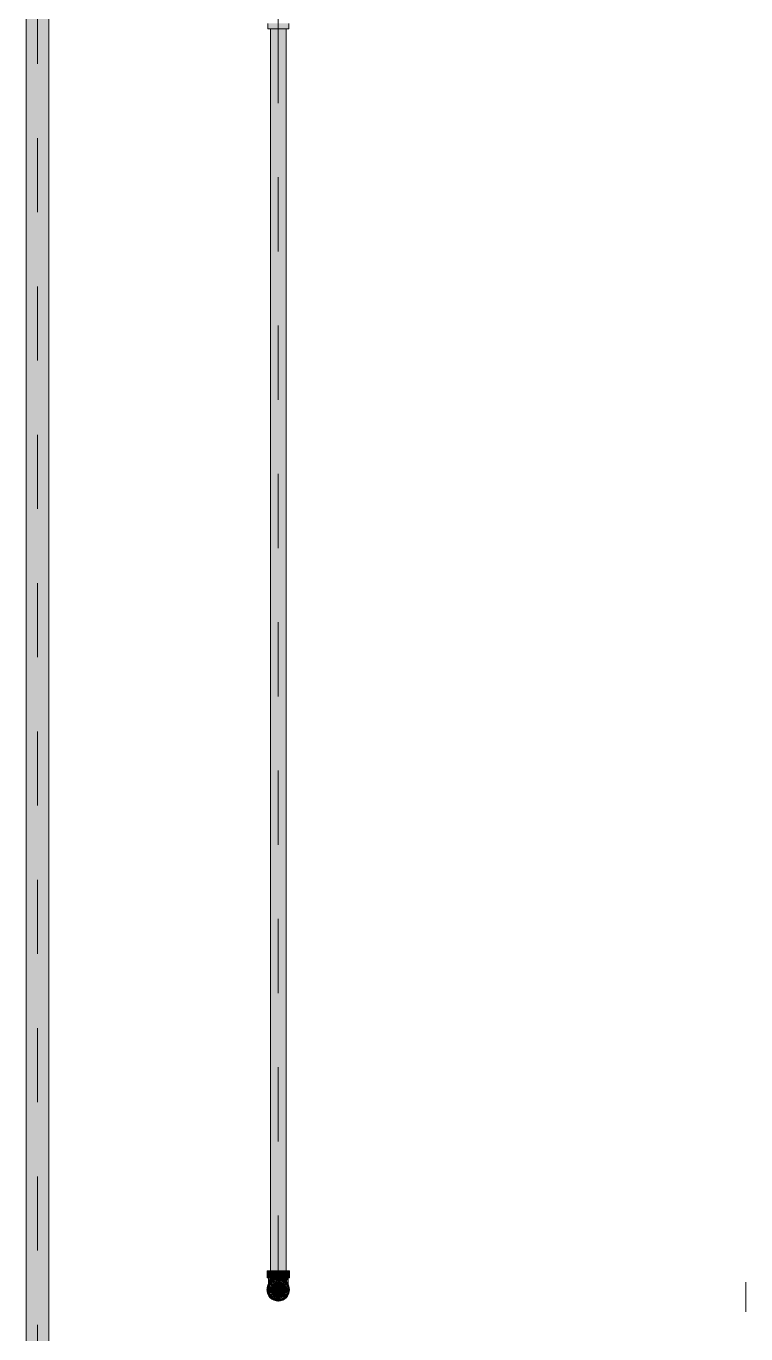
# Model space of a CAD drawing. Header units: millimetres. Extents: x -4000 to 187956, y -58990 to 162485.
# Drawn here: x 31226 to 32766, y 128356 to 131155 of the extents above; entities that cross this region are included whole.
import ezdxf

# ---------------------------------------------------------------- set-up
doc = ezdxf.new("R2010")
doc.units = ezdxf.units.MM
doc.linetypes.add('Dash 1_16_', pattern=[317.5, 158.75, -158.75])
for name, color, linetype, lineweight in [('A-DOOR', 31, 'Continuous', 13), ('F-SPRN', 3, 'Continuous', 9), ('P-PIPE', 3, 'Continuous', 9), ('P-PIPE-CNTR', 3, 'Continuous', 9)]:
    doc.layers.add(name, color=color, linetype=linetype, lineweight=lineweight)

# ---------------------------------------------------------------- blocks, each defined once
blk = doc.blocks.new('VSC-THANG MÁY 2 - 2700-V776-FFS - TANG 1')
at = {"layer": 'A-DOOR', "color": 5, "lineweight": 15}
for p, q in [((1593.4, -118.5), (1594.5, -118.5)), ((1593.4, -118.5), (1656.9, -118.5)), ((1655.9, -118.5), (1656.9, -118.5))]:
    blk.add_line(p, q, dxfattribs=at)
at = {"layer": 'A-DOOR', "color": 171, "lineweight": 15}
for p, q in [((1594.5, -118.5), (1608.6, -118.5)), ((1608.7, -118.5), (1606.1, -118.5)), ((1608.7, -118.5), (1606.1, -118.5)), ((1641.1, -118.5), (1609.2, -118.5)), ((1641.1, -118.5), (1609.2, -118.5)), ((1644.2, -118.5), (1641.7, -118.5)), ((1644.2, -118.5), (1641.7, -118.5)), ((1641.7, -118.5), (1655.9, -118.5))]:
    blk.add_line(p, q, dxfattribs=at)
at = {"layer": 'A-DOOR', "color": 161, "lineweight": 15}
blk.add_line((1609.3, -118.5), (1641.1, -118.5), dxfattribs=at)
blk = doc.blocks.new('CMF2_NHAXUONG_A_rvt-1-FFS - TANG 1')
at = {"layer": 'A-DOOR', "color": 250, "lineweight": 9, "rotation": 270}
blk.add_blockref('VSC-THANG MÁY 2 - 2700-V776-FFS - TANG 1', (32885, 130059.9), dxfattribs=at)
blk = doc.blocks.new('Sprinkler_Up - DN20-V202-FFS - TANG 1')
at = {"layer": 'F-SPRN', "transparency": 33554534}
for points in [[(-13.5, 0), (-3.9, 0.7), (-1.7, 2.9), (-1.2, 3.5), (-0.6, 4), (0.6, 4), (1.2, 3.5), (1.7, 2.9), (4.6, 0), (22.2, 0), (18, 13.1), (6.9, 21.2), (-6.9, 21.2), (-18, 13.1), (-22.2, 0)], [(0, -21.2), (6.9, -21.2), (18, -13.1), (22.2, 0), (3.9, -0.7), (1.7, -2.9), (1.2, -3.5), (0.6, -4), (-0.6, -4), (-1.2, -3.5), (-1.7, -2.9), (-4.6, 0), (-22.2, 0), (-18, -13.1), (-6.9, -21.2)], [(0, -16.7), (4.3, -16.1), (11.8, -11.8), (16.1, -4.3), (16.1, 4.3), (11.8, 11.8), (8.3, 14.4), (0, 16.7), (-4.3, 16.1), (-11.8, 11.8), (-16.1, 4.3), (-16.1, -4.3), (-11.8, -11.8), (-8.3, -14.4)], [(0, -15.6), (7.8, -13.5), (13.5, -7.8), (15.1, -4), (15.1, 4), (13.5, 7.8), (7.8, 13.5), (0, 15.6), (-7.8, 13.5), (-11, 11), (-15.1, 4), (-15.1, -4), (-11, -11), (-7.8, -13.5)], [(-10.9, -5.5), (-10.9, 5.4), (-14.5, 5.4), (-14.5, -5.5)], [(-7.7, -5.5), (-7.7, 5.4), (-10.9, 5.4), (-10.9, -5.5)], [(0, -5.5), (0, 5.4), (-7.7, 5.4), (-7.7, -5.5)], [(0, 0), (5.7, 0), (2.9, 4.9), (-2.9, 4.9), (-5.7, 0)], [(2.9, -4.9), (5.7, 0), (-5.7, 0), (-2.9, -4.9)], [(-4.6, 0), (4.6, 0), (0, 4.6)], [(0, -4.6), (4.6, 0), (-4.6, 0)], [(0, -2.6), (1.3, 0), (-1.8, 0)], [(-1.3, 0), (1.8, 0), (0, 2.6)], [(7.7, -5.5), (7.7, 5.4), (0, 5.4), (0, -5.5)], [(10.9, -5.5), (10.9, 5.4), (7.7, 5.4), (7.7, -5.5)], [(14.5, -5.5), (14.5, 5.4), (10.9, 5.4), (10.9, -5.5)]]:
    blk.add_hatch(color=1, dxfattribs=at).paths.add_polyline_path(points)
at = {"layer": 'F-SPRN', "color": 1}
for p, q in [((-11.5, 5.4), (-14.5, 5.4)), ((-14.5, 5.4), (-11.3, 5.4)), ((-14.5, 5.4), (-14.5, 3.7)), ((-14.5, 3.3), (-14.5, 0)), ((-11.5, 5.4), (-11.5, 4)), ((-10.9, 1.9), (-10.9, 3.6)), ((-10.8, 5.4), (-8, 5.4)), ((-8.1, 5.4), (-10.8, 5.4)), ((-8.1, 5.4), (-8.1, 2.8)), ((-8.1, 2.5), (-8.1, 0.7)), ((-7.7, 4.8), (-7.7, 2.7)), ((-7.7, 4.8), (-7.7, 2.7)), ((-7.7, 2.1), (-7.7, 0.5)), ((-7.7, 2.1), (-7.7, 0.5)), ((-6.7, 5.4), (-4.7, 5.4)), ((-5.8, 3.8), (-5.8, 2.2)), ((-2.1, 0), (-2.1, 0)), ((-2.1, 0), (-2.1, -0.1)), ((0, 2.1), (-0.1, 2.1)), ((2.1, 0), (2.1, 0.1)), ((2.1, 0), (2.1, 0)), ((4.7, 5.4), (6.5, 5.4)), ((7.7, 5.4), (10.8, 5.4)), ((7.7, 5.2), (7.7, 2.7)), ((7.7, 5.2), (7.7, 2.7)), ((7.7, 2.3), (7.7, 0.5)), ((7.7, 2.3), (7.7, 0.5)), ((10.8, 5.4), (8.1, 5.4)), ((8.1, 5.4), (8.1, 2.8)), ((8.1, 2.5), (8.1, 0.4)), ((10.9, 5.4), (14.5, 5.4)), ((10.9, 3.6), (10.9, 0.2)), ((14.5, 5.4), (11.5, 5.4)), ((11.5, 5.4), (11.5, 4)), ((11.5, 3), (11.5, 0.2)), ((14.5, 5.4), (14.5, -5.5)), ((-14.5, -1.3), (-14.5, -3.7)), ((-11.1, -5.5), (-14.5, -5.5)), ((-14.5, -5.5), (-11.5, -5.5)), ((-10.9, -2.6), (-10.9, -1.3)), ((-10.8, -5.5), (-8.1, -5.5)), ((-7.8, -5.5), (-10.8, -5.5)), ((-8.1, -4.2), (-8.1, -5.5)), ((-7.7, -2.7), (-7.7, -4)), ((-7.7, -2.7), (-7.7, -4)), ((-7, -5.5), (-5.8, -5.5)), ((-4.8, -5.5), (-7, -5.5)), ((-5.8, -2.3), (-5.8, -3.8)), ((-2.1, -0.3), (-2, -0.4)), ((-2, -0.4), (-2, -0.5)), ((-2, -0.5), (-2, -0.6)), ((-2, -0.6), (-2, -0.7)), ((-2, -0.7), (-1.9, -0.7)), ((-1.9, -0.7), (-1.9, -0.8)), ((-1.9, -0.8), (-1.9, -0.9)), ((-1.9, -0.9), (-1.8, -1)), ((-1.8, -1), (-1.8, -1.1)), ((-1.8, -1), (-1.8, -1)), ((-1.8, -1.1), (-1.7, -1.2)), ((-1.7, -1.2), (-1.6, -1.3)), ((-1.7, -1.2), (-1.7, -1.2)), ((-1.6, -1.3), (-1.6, -1.4)), ((-1.6, -1.4), (-1.5, -1.4)), ((-1.5, -1.4), (-1.4, -1.5)), ((-1.4, -1.5), (-1.3, -1.6)), ((-1.4, -1.5), (-1.4, -1.5)), ((-1.3, -1.6), (-1.3, -1.7)), ((-1.3, -1.7), (-1.2, -1.7)), ((-1.2, -1.7), (-1.1, -1.7)), ((-1.1, -1.7), (-1.1, -1.8)), ((-1.1, -1.8), (-1, -1.8)), ((-1, -1.8), (-0.9, -1.9)), ((-0.9, -1.9), (-0.8, -1.9)), ((-0.8, -1.9), (-0.7, -2)), ((-0.8, -1.9), (-0.8, -1.9)), ((-0.7, -2), (-0.6, -2)), ((-0.6, -2), (-0.5, -2)), ((-0.5, -2), (-0.4, -2)), ((-0.4, -2), (-0.3, -2.1)), ((-0.4, -2), (-0.4, -2)), ((-0.3, -2.1), (-0.2, -2.1)), ((-0.2, -2.1), (-0.1, -2.1)), ((-0.1, -2.1), (0, -2.1)), ((0, -2.1), (0.1, -2.1)), ((0.1, -2.1), (0.2, -2.1)), ((0.1, -2.1), (0.1, -2.1)), ((0.2, -2.1), (0.3, -2.1)), ((0.3, -2.1), (0.4, -2)), ((0.4, -2), (0.5, -2)), ((0.5, -2), (0.6, -2)), ((0.6, -2), (0.7, -2)), ((0.6, -2), (0.6, -2)), ((0.7, -2), (0.8, -1.9)), ((0.8, -1.9), (0.9, -1.9)), ((0.9, -1.9), (1, -1.8)), ((0.9, -1.9), (0.9, -1.9)), ((1, -1.8), (1.1, -1.8)), ((1.1, -1.8), (1.2, -1.7)), ((1.2, -1.7), (1.3, -1.6)), ((1.2, -1.7), (1.2, -1.7)), ((1.3, -1.6), (1.4, -1.6)), ((1.4, -1.5), (1.5, -1.5)), ((1.4, -1.6), (1.4, -1.5)), ((1.5, -1.4), (1.6, -1.3)), ((1.5, -1.5), (1.5, -1.4)), ((1.6, -1.3), (1.7, -1.2)), ((1.6, -1.3), (1.6, -1.3)), ((1.7, -1.1), (1.8, -1.1)), ((1.7, -1.2), (1.7, -1.1)), ((1.8, -1), (1.9, -0.9)), ((1.8, -1.1), (1.8, -1)), ((1.9, -0.8), (2, -0.7)), ((1.9, -0.8), (1.9, -0.8)), ((1.9, -0.9), (1.9, -0.8)), ((2, -0.4), (2.1, -0.3)), ((2, -0.5), (2, -0.4)), ((2, -0.5), (2, -0.5)), ((2, -0.6), (2, -0.5)), ((2, -0.7), (2, -0.6)), ((2.1, -0.1), (2.1, 0)), ((2.1, -0.2), (2.1, -0.1)), ((2.1, -0.3), (2.1, -0.2)), ((7, -5.5), (4.8, -5.5)), ((5.8, -2.2), (5.8, -3.8)), ((5.8, -5.5), (7, -5.5)), ((7.7, -0.5), (7.7, -2.3)), ((7.7, -0.5), (7.7, -2.3)), ((7.7, -2.7), (7.7, -5.4)), ((7.7, -2.7), (7.7, -5.4)), ((10.8, -5.5), (7.7, -5.5)), ((8.1, -0.4), (8.1, -2.5)), ((8.1, -2.8), (8.1, -5.5)), ((8.1, -5.5), (10.8, -5.5)), ((10.9, -0.2), (10.9, -3.6)), ((14.5, -5.5), (10.9, -5.5)), ((11.5, -0.2), (11.5, -3)), ((11.5, -4), (11.5, -5.5)), ((11.5, -5.5), (14.5, -5.5))]:
    blk.add_line(p, q, dxfattribs=at)
at = {"layer": 'F-SPRN', "color": 1, "flags": 128}
for points in [[(-0.6, 2), (-0.7, 2), (-0.8, 1.9), (-0.9, 1.9), (-0.9, 1.9), (-1, 1.8), (-1.1, 1.8), (-1.2, 1.7), (-1.2, 1.7), (-1.3, 1.6), (-1.4, 1.6), (-1.4, 1.5), (-1.5, 1.5), (-1.5, 1.4), (-1.6, 1.3), (-1.6, 1.3), (-1.7, 1.2), (-1.7, 1.1), (-1.8, 1.1), (-1.8, 1), (-1.9, 0.9), (-1.9, 0.8), (-1.9, 0.8), (-2, 0.7), (-2, 0.6), (-2, 0.5), (-2, 0.5), (-2, 0.4), (-2.1, 0.3), (-2.1, 0.2), (-2.1, 0.1), (-2.1, 0)], [(-0.5, 2), (-0.6, 2), (-0.6, 2)], [(-0.1, 2.1), (-0.1, 2.1), (-0.2, 2.1), (-0.3, 2.1), (-0.4, 2), (-0.5, 2)], [(2.1, 0.1), (2.1, 0.2), (2.1, 0.2), (2.1, 0.3), (2, 0.4), (2, 0.5), (2, 0.6), (2, 0.7), (1.9, 0.7), (1.9, 0.8), (1.9, 0.9), (1.8, 1), (1.8, 1), (1.8, 1.1), (1.7, 1.2), (1.7, 1.2), (1.6, 1.3), (1.6, 1.4), (1.5, 1.4), (1.4, 1.5), (1.4, 1.5), (1.3, 1.6), (1.3, 1.7), (1.2, 1.7), (1.1, 1.7), (1.1, 1.8), (1, 1.8), (0.9, 1.9), (0.8, 1.9), (0.8, 1.9), (0.7, 2), (0.6, 2), (0.5, 2), (0.4, 2), (0.4, 2), (0.3, 2.1), (0.2, 2.1), (0.1, 2.1), (0, 2.1)], [(-2.1, -0.1), (-2.1, -0.2), (-2.1, -0.2), (-2.1, -0.3)]]:
    blk.add_lwpolyline(points, dxfattribs=at)
at = {"layer": 'F-SPRN', "color": 1}
for radius, start, end in [(22.2, 360, 180), (21.9, 165.6773, 179.2615), (21.9, 144.7698, 164.8151), (21.9, 126.6942, 143.2701), (16.7, 167.6802, 180), (16.7, 167.6802, 180), (16.7, 155.3879, 164.9693), (16.7, 155.3879, 164.9693), (15.6, 166.4265, 180), (15.6, 166.4265, 180), (15.6, 150.9409, 165), (15.6, 159.6139, 165), (16.7, 136.7213, 149.931), (16.7, 136.7213, 149.931), (15.6, 150.9409, 156.3845), (15.6, 138.4214, 150), (15.6, 138.4214, 150), (21.9, 108.2621, 125.7507), (16.7, 121.4181, 130.5751), (16.7, 121.4181, 130.5751), (15.6, 120.5262, 133.2078), (15.6, 120.5262, 133.2078), (16.7, 106.5995, 120), (16.7, 106.5995, 120), (15.6, 114.4363, 119.9813), (15.6, 114.4363, 119.9813), (21.9, 99.348, 107.901), (4.63, 155.7832, 180), (4.63, 155.7832, 180), (16.7, 96.4143, 105), (16.7, 96.4143, 105), (4.63, 109.0192, 138.2703), (4.63, 109.0192, 138.2703), (21.9, 90.145, 98.8503), (15.6, 95.5762, 100.6843), (15.6, 95.5762, 100.6843), (2.56, 109.0192, 168.8278), (2.56, 109.0192, 168.8278), (2.04, 109.0192, 180), (16.7, 83.0684, 90), (16.7, 83.0684, 90), (4.63, 17.9592, 90), (4.63, 17.9592, 90), (3.81, 57.0577, 90), (2.56, 14.5599, 90), (2.56, 14.5599, 90), (2.04, 10.4703, 90), (21.9, 72.5583, 89.4624), (15.6, 75.573, 80.5892), (15.6, 75.573, 80.5892), (3.81, 16.1605, 43.8358), (15.6, 67.5614, 74.5481), (15.6, 67.5614, 74.5481), (16.7, 60, 75), (16.7, 60, 75), (15.6, 60.0187, 65.5637), (15.6, 60.0187, 65.5637), (21.9, 54.2493, 71.7379), (15.6, 46.7922, 60), (15.6, 46.7922, 60), (16.7, 49.4249, 58.5819), (16.7, 49.4249, 58.5819), (15.6, 30, 41.5786), (15.6, 30, 41.5786), (16.7, 30, 43.2787), (16.7, 30, 43.2787), (21.9, 36.7299, 53.3058), (15.6, 23.6155, 29.5646), (15.6, 15, 29.5646), (15.6, 15, 20.3861), (16.7, 15, 24.6121), (16.7, 15, 24.6121), (15.6, 360, 13.6618), (15.6, 0, 13.6618), (16.7, 360, 12.3198), (16.7, 0, 12.3198), (21.9, 15.1849, 35.2302), (21.9, 0.7385, 14.3227), (22.2, 180, 360), (21.9, 180.7385, 194.3227), (21.9, 195.1849, 215.2302), (21.9, 216.7299, 233.3058), (16.7, 180, 192.3198), (16.7, 180, 192.3198), (16.7, 195.0307, 204.6121), (16.7, 195.0307, 204.6121), (15.6, 181.9082, 193.6618), (15.6, 181.9082, 193.6618), (15.6, 197.3339, 209.5646), (15.6, 197.3339, 209.5646), (16.7, 210.069, 223.2787), (16.7, 210.069, 223.2787), (15.6, 212.5472, 221.5786), (15.6, 212.5472, 221.5786), (21.9, 234.2493, 251.7379), (16.7, 229.4249, 238.5819), (16.7, 229.4249, 238.5819), (15.6, 233.795, 240), (15.6, 233.795, 240), (16.7, 240, 255), (16.7, 240, 255), (15.6, 240.0187, 254.5481), (15.6, 240.0187, 254.5481), (21.9, 252.5583, 269.4624), (4.63, 197.9592, 0), (4.63, 197.9592, 360), (15.6, 255, 267.64), (15.6, 255, 267.64), (3.81, 196.1605, 360), (2.56, 191.1677, 270), (2.56, 191.1677, 270), (2.04, 190.4703, 270), (16.7, 263.0684, 270), (16.7, 263.0684, 270), (2.04, 270, 0), (2.56, 270, 0), (2.56, 270, 360), (21.9, 270.145, 278.8503), (15.6, 275.5762, 280.6843), (15.6, 275.5762, 280.6843), (16.7, 276.4143, 285), (16.7, 276.4143, 285), (21.9, 279.348, 287.901), (16.7, 286.5995, 300), (16.7, 286.5995, 300), (15.6, 294.4363, 299.9813), (15.6, 294.4363, 299.9813), (21.9, 288.2621, 305.7507), (15.6, 300, 313.2078), (15.6, 300, 313.2078), (16.7, 301.4181, 310.5751), (16.7, 301.4181, 310.5751), (15.6, 318.4214, 330), (15.6, 318.4214, 330), (16.7, 316.7213, 330), (16.7, 316.7213, 330), (21.9, 306.6942, 323.2701), (15.6, 330.4354, 345), (15.6, 330.4354, 336.3845), (15.6, 339.6139, 345), (15.6, 346.3382, 360), (15.6, 346.3382, 360), (16.7, 335.3879, 345), (16.7, 335.3879, 345), (16.7, 347.6802, 360), (16.7, 347.6802, 360), (21.9, 324.7698, 344.8151), (21.9, 345.6773, 359.2615)]:
    blk.add_arc((0, 0), radius, start, end, dxfattribs=at)
blk = doc.blocks.new('Steel_Transition_Threaded_HoaPhat - Standard-V240-FFS - TANG 1')
at = {"layer": 'P-PIPE', "lineweight": 13, "transparency": 33554534}
h = blk.add_hatch(color=1, dxfattribs=at)
h.paths.add_polyline_path([(31765.6, 128427.6), (31771.4, 128428.4), (31776.9, 128430.6), (31781.5, 128434.2), (31785.1, 128438.8), (31787.4, 128444.3), (31788.1, 128450.1), (31787.4, 128455.9), (31785.1, 128461.3), (31781.5, 128466), (31776.9, 128469.6), (31771.4, 128471.8), (31765.6, 128472.6), (31759.8, 128471.8), (31754.4, 128469.6), (31749.7, 128466), (31746.1, 128461.3), (31743.9, 128455.9), (31743.1, 128450.1), (31743.9, 128444.3), (31746.1, 128438.8), (31749.7, 128434.2), (31754.4, 128430.6), (31759.8, 128428.4)])
h.paths.add_polyline_path([(31765.6, 128430), (31760.4, 128430.7), (31755.6, 128432.7), (31751.4, 128435.9), (31748.2, 128440), (31746.2, 128444.9), (31745.5, 128450.1), (31746.2, 128455.3), (31748.2, 128460.1), (31751.4, 128464.3), (31755.6, 128467.5), (31760.4, 128469.5), (31765.6, 128470.2), (31770.8, 128469.5), (31775.7, 128467.5), (31779.8, 128464.3), (31783, 128460.1), (31785, 128455.3), (31785.7, 128450.1), (31785, 128444.9), (31783, 128440), (31779.8, 128435.9), (31775.7, 128432.7), (31770.8, 128430.7)])
for points in [[(31765.6, 128430), (31765.6, 128433.7), (31757.4, 128435.9), (31751.4, 128441.9), (31749.2, 128450.1), (31751.4, 128458.3), (31757.4, 128464.3), (31765.6, 128466.5), (31765.6, 128470.2), (31760.4, 128469.5), (31755.6, 128467.5), (31751.4, 128464.3), (31748.2, 128460.1), (31746.2, 128455.3), (31745.5, 128450.1), (31746.2, 128444.9), (31748.2, 128440), (31751.4, 128435.9), (31755.6, 128432.7), (31760.4, 128430.7)], [(31765.6, 128431.6), (31770.4, 128432.2), (31774.9, 128434.1), (31778.7, 128437), (31781.6, 128440.8), (31783.5, 128445.3), (31784.1, 128450.1), (31783.5, 128454.9), (31781.6, 128459.3), (31778.7, 128463.2), (31774.9, 128466.1), (31770.4, 128468), (31765.6, 128468.6), (31760.8, 128468), (31756.4, 128466.1), (31752.5, 128463.2), (31749.6, 128459.3), (31747.8, 128454.9), (31747.1, 128450.1), (31747.8, 128445.3), (31749.6, 128440.8), (31752.5, 128437), (31756.4, 128434.1), (31760.8, 128432.2)], [(31765.6, 128430), (31770.8, 128430.7), (31775.7, 128432.7), (31779.8, 128435.9), (31783, 128440), (31785, 128444.9), (31785.7, 128450.1), (31785, 128455.3), (31783, 128460.1), (31779.8, 128464.3), (31775.7, 128467.5), (31770.8, 128469.5), (31765.6, 128470.2), (31765.6, 128466.5), (31773.8, 128464.3), (31779.8, 128458.3), (31782, 128450.1), (31779.8, 128441.9), (31773.8, 128435.9), (31765.6, 128433.7)]]:
    blk.add_hatch(color=1, dxfattribs=at).paths.add_polyline_path(points)
at = {"layer": 'P-PIPE', "color": 20, "lineweight": 13}
for radius, start, end in [(22.5, 90, 270), (22.5, 135, 270), (20.1, 166.0499, 193.9501), (20.1, 150, 162.7449), (18.5, 157.6232, 165), (18.5, 157.6232, 165), (20.1, 128.8856, 148.1553), (18.5, 136.4297, 150), (18.5, 136.4297, 150), (22.5, 120, 135), (16.4, 158.0319, 163.506), (16.4, 143.5463, 150), (18.5, 123.4976, 133.2041), (18.5, 123.4976, 133.2041), (20.1, 109.6859, 125.0043), (22.5, 90, 120), (16.4, 121.0738, 128.0319), (18.5, 106.819, 120), (18.5, 106.819, 120), (16.4, 115.1607, 120), (16.4, 107.4657, 111.9681), (20.1, 100.9975, 105), (18.5, 91.4353, 103.2046), (18.5, 91.4353, 103.2046), (16.4, 96.2132, 104.6042), (20.1, 90.5246, 98.5089), (22.5, 75, 90), (22.5, 270, 90), (18.5, 78.0986, 90), (18.5, 78.0986, 90), (20.1, 75.0607, 87.9279), (18.5, 60, 75), (18.5, 60, 75), (16.4, 66.9681, 72.9388), (20.1, 54.9957, 75), (22.5, 60, 75), (16.4, 50.4733, 56.6389), (18.5, 46.7959, 56.5024), (18.5, 46.7959, 56.5024), (22.5, 30, 60), (20.1, 31.8447, 51.1144), (16.4, 30, 38.0319), (18.5, 30, 43.5703), (18.5, 30, 43.5703), (18.5, 15, 22.3768), (18.5, 15, 22.3768), (20.1, 17.2551, 30), (22.5, 15, 30), (20.1, 346.0499, 13.9501), (22.5, 0, 15), (20.1, 197.2551, 210), (18.5, 166.5939, 180), (18.5, 166.5939, 193.4061), (18.5, 180, 193.4061), (18.5, 195, 202.3768), (18.5, 195, 202.3768), (20.1, 211.8447, 231.1144), (16.4, 168.5467, 178.9063), (16.4, 184.8393, 191.4533), (18.5, 210, 223.5703), (18.5, 210, 223.5703), (16.4, 210.6635, 216.4537), (18.5, 226.7959, 236.5024), (18.5, 226.7959, 236.5024), (20.1, 234.9957, 255), (16.4, 230.4733, 236.6389), (18.5, 240, 255), (18.5, 240, 255), (16.4, 240, 246.5955), (16.4, 250.3629, 255), (20.1, 255.0607, 267.9279), (18.5, 258.0986, 270), (18.5, 258.0986, 270), (16.4, 264.1652, 268.506), (22.5, 270, 300), (20.1, 270.5246, 278.5089), (18.5, 271.4353, 283.2046), (18.5, 271.4353, 283.2046), (16.4, 276.2132, 283.9063), (20.1, 280.9975, 285), (16.4, 287.4657, 291.9681), (18.5, 286.819, 300), (18.5, 286.819, 300), (16.4, 293.4045, 300), (20.1, 289.6859, 305.0043), (18.5, 303.4976, 313.2041), (18.5, 303.4976, 313.2041), (22.5, 300, 315), (20.1, 308.8856, 328.1553), (18.5, 316.4297, 330), (18.5, 316.4297, 330), (16.4, 338.0319, 342.8691), (22.5, 315, 330), (16.4, 0, 8.0319), (16.4, 353.5463, 0), (18.5, 337.6232, 345), (18.5, 337.6232, 345), (20.1, 330, 342.7449), (18.5, 0, 13.4061), (18.5, 346.5939, 13.4061), (18.5, 346.5939, 0), (22.5, 330, 0)]:
    blk.add_arc((31765.6, 128450.1), radius, start, end, dxfattribs=at)
blk = doc.blocks.new('Steel_Elbow_Threaded_HoaPhat - Standard-V229-FFS - TANG 1')
at = {"layer": 'P-PIPE', "lineweight": 13, "transparency": 33554534}
for points in [[(21733, 128475.5), (21750, 128475.5), (21750, 128490.6), (21725.9, 128490.6), (21726.7, 128475.5), (21729.1, 128475.5)], [(21767.1, 128475.5), (21774.1, 128475.5), (21773.3, 128490.6), (21750, 128490.6), (21750, 128475.5), (21762.1, 128475.5)], [(21750, 128426), (21756.2, 128426.8), (21762.1, 128429.2), (21767.1, 128433), (21770.9, 128438), (21773.3, 128443.8), (21774.1, 128450.1), (21773.3, 128456.3), (21770.9, 128462.1), (21767.1, 128467.1), (21762.1, 128471), (21756.2, 128473.4), (21750, 128474.2), (21743.8, 128473.4), (21737.9, 128471), (21733, 128467.1), (21729.1, 128462.1), (21726.7, 128456.3), (21725.9, 128450.1), (21726.7, 128443.8), (21729.1, 128438), (21733, 128433), (21737.9, 128429.2), (21743.8, 128426.8)]]:
    blk.add_hatch(color=1, dxfattribs=at).paths.add_polyline_path(points)
h = blk.add_hatch(color=1, dxfattribs=at)
h.paths.add_polyline_path([(21742.8, 128470), (21740.3, 128470), (21744.1, 128471.9)])
h.paths.add_polyline_path([(21729.8, 128460.2), (21731.2, 128460.7), (21737.2, 128467.6), (21742.8, 128470), (21750, 128471.2), (21750, 128475.5), (21731.7, 128475.5), (21730.3, 128471.7), (21730.1, 128464.3)])
h = blk.add_hatch(color=1, dxfattribs=at)
h.paths.add_polyline_path([(21766.9, 128465.3), (21769.5, 128460.7), (21768.6, 128464.6)])
h.paths.add_polyline_path([(21770.9, 128458.6), (21770.6, 128467.2), (21769.5, 128466.8), (21769.4, 128470.9), (21770.7, 128471.2), (21769.6, 128475.5), (21750, 128475.5), (21750, 128471.2), (21757.2, 128470), (21755.9, 128471.9), (21763.4, 128467.2), (21767.4, 128463.1), (21766.2, 128468.2), (21768.6, 128464.6)])
at = {"layer": 'P-PIPE', "color": 20, "lineweight": 13}
for p, q in [((21725.9, 128490.6), (21725.9, 128475.5)), ((21733, 128490.6), (21725.9, 128490.6)), ((21750, 128490.6), (21725.9, 128490.6)), ((21737.9, 128490.6), (21733.8, 128490.6)), ((21743.8, 128490.6), (21738.2, 128490.6)), ((21750, 128490.6), (21743.8, 128490.6)), ((21756.2, 128490.6), (21750, 128490.6)), ((21774.1, 128490.6), (21750, 128490.6)), ((21761.8, 128490.6), (21756.2, 128490.6)), ((21766.2, 128490.6), (21762.1, 128490.6)), ((21774.1, 128490.6), (21767.1, 128490.6)), ((21774.1, 128475.5), (21774.1, 128490.6)), ((21725.9, 128475.5), (21731.5, 128475.5)), ((21725.9, 128475.5), (21750, 128475.5)), ((21742.8, 128475.5), (21728.9, 128475.5)), ((21728.9, 128460.9), (21728.9, 128461.8)), ((21728.9, 128455.1), (21728.9, 128455.7)), ((21728.9, 128454.5), (21728.9, 128455.1)), ((21728.9, 128454), (21728.9, 128454.5)), ((21731.5, 128475.5), (21733, 128475.5)), ((21732.8, 128475.5), (21731.7, 128475.5)), ((21736.4, 128475.5), (21733.8, 128475.5)), ((21734, 128475.5), (21737.9, 128475.5)), ((21742.8, 128475.5), (21736.4, 128475.5)), ((21737.9, 128475.5), (21742.7, 128475.5)), ((21750, 128475.5), (21743.7, 128475.5)), ((21750, 128475.5), (21743.7, 128475.5)), ((21743.8, 128475.5), (21750, 128475.5)), ((21750, 128475.5), (21756.2, 128475.5)), ((21750, 128475.5), (21774.1, 128475.5)), ((21756.3, 128475.5), (21750, 128475.5)), ((21756.3, 128475.5), (21750, 128475.5)), ((21763.6, 128475.5), (21757.2, 128475.5)), ((21771.2, 128475.5), (21757.2, 128475.5)), ((21757.3, 128475.5), (21762.1, 128475.5)), ((21762.1, 128475.5), (21766, 128475.5)), ((21766.2, 128475.5), (21763.6, 128475.5)), ((21767.1, 128475.5), (21769.7, 128475.5)), ((21768.3, 128475.5), (21767.2, 128475.5)), ((21769.9, 128475.5), (21768.3, 128475.5)), ((21769.7, 128475.5), (21774.1, 128475.5)), ((21771.2, 128462), (21771.2, 128461.2)), ((21771.2, 128461.2), (21771.2, 128460.3)), ((21771.2, 128458), (21771.2, 128457.3)), ((21771.2, 128455.9), (21771.2, 128455.3)), ((21771.2, 128455.3), (21771.2, 128454.7)), ((21771.2, 128454.7), (21771.2, 128454.1)), ((21728.9, 128452.5), (21728.9, 128453)), ((21728.9, 128452.1), (21728.9, 128452.5)), ((21728.9, 128451.7), (21728.9, 128452.1)), ((21728.9, 128451.4), (21728.9, 128451.7)), ((21728.9, 128451.1), (21728.9, 128451.4)), ((21728.9, 128450.4), (21728.9, 128450.6)), ((21728.9, 128450.3), (21728.9, 128450.4)), ((21728.9, 128450.2), (21728.9, 128450.3)), ((21728.9, 128450.1), (21728.9, 128450.2)), ((21728.9, 128450.1), (21728.9, 128450.1)), ((21728.9, 128449.9), (21728.9, 128450.1)), ((21728.9, 128449), (21728.9, 128449.9)), ((21728.9, 128448.2), (21728.9, 128449)), ((21729, 128447.3), (21728.9, 128448.2)), ((21729.2, 128446.5), (21729, 128447.3)), ((21729.3, 128445.7), (21729.2, 128446.5)), ((21729.5, 128444.8), (21729.3, 128445.7)), ((21729.7, 128444), (21729.5, 128444.8)), ((21730, 128443.2), (21729.7, 128444)), ((21730.3, 128442.4), (21730, 128443.2)), ((21731.3, 128440.1), (21731, 128440.9)), ((21731.8, 128439.4), (21731.3, 128440.1)), ((21732.2, 128438.7), (21731.8, 128439.4)), ((21734.3, 128436), (21733.7, 128436.6)), ((21734.8, 128435.4), (21734.3, 128436)), ((21735.4, 128434.8), (21734.8, 128435.4)), ((21736.1, 128434.2), (21735.4, 128434.8)), ((21736.7, 128433.6), (21736.1, 128434.2)), ((21737.4, 128433.1), (21736.7, 128433.6)), ((21738.1, 128432.6), (21737.4, 128433.1)), ((21738.8, 128432.2), (21738.1, 128432.6)), ((21741, 128431), (21740.2, 128431.3)), ((21741.8, 128430.6), (21741, 128431)), ((21742.6, 128430.3), (21741.8, 128430.6)), ((21743.3, 128430), (21742.6, 128430.3)), ((21745.8, 128429.4), (21745, 128429.5)), ((21746.6, 128429.2), (21745.8, 128429.4)), ((21749.2, 128429), (21748.3, 128429)), ((21750, 128428.9), (21749.2, 128429)), ((21750.2, 128428.9), (21750, 128428.9)), ((21751.1, 128429), (21750.2, 128428.9)), ((21751.9, 128429), (21751.1, 128429)), ((21752.8, 128429.1), (21751.9, 128429)), ((21753.6, 128429.2), (21752.8, 128429.1)), ((21754.4, 128429.4), (21753.6, 128429.2)), ((21755.3, 128429.6), (21754.4, 128429.4)), ((21757.7, 128430.4), (21756.9, 128430.1)), ((21758.4, 128430.7), (21757.7, 128430.4)), ((21759.2, 128431.1), (21758.4, 128430.7)), ((21760, 128431.4), (21759.2, 128431.1)), ((21760.7, 128431.8), (21760, 128431.4)), ((21761.4, 128432.3), (21760.7, 128431.8)), ((21762.1, 128432.8), (21761.4, 128432.3)), ((21762.8, 128433.3), (21762.1, 128432.8)), ((21763.5, 128433.8), (21762.8, 128433.3)), ((21764.1, 128434.3), (21763.5, 128433.8)), ((21764.7, 128434.9), (21764.1, 128434.3)), ((21765.3, 128435.5), (21764.7, 128434.9)), ((21765.9, 128436.1), (21765.3, 128435.5)), ((21766.4, 128436.8), (21765.9, 128436.1)), ((21767, 128437.5), (21766.4, 128436.8)), ((21767.5, 128438.1), (21767, 128437.5)), ((21767.9, 128438.9), (21767.5, 128438.1)), ((21769.1, 128441.1), (21768.8, 128440.3)), ((21769.5, 128441.9), (21769.1, 128441.1)), ((21769.8, 128442.6), (21769.5, 128441.9)), ((21770.1, 128443.4), (21769.8, 128442.6)), ((21770.3, 128444.2), (21770.1, 128443.4)), ((21770.5, 128445.1), (21770.3, 128444.2)), ((21770.7, 128445.9), (21770.5, 128445.1)), ((21770.9, 128446.7), (21770.7, 128445.9)), ((21771.2, 128450.1), (21771.1, 128449.2)), ((21771.1, 128449.2), (21771.1, 128448.4)), ((21771.2, 128453.1), (21771.2, 128452.6)), ((21771.2, 128452.6), (21771.2, 128452.2)), ((21771.2, 128452.2), (21771.2, 128451.8)), ((21771.2, 128451.8), (21771.2, 128451.5)), ((21771.2, 128451.5), (21771.2, 128451.2)), ((21771.2, 128451.2), (21771.2, 128450.9)), ((21771.2, 128450.5), (21771.2, 128450.3)), ((21771.2, 128450.3), (21771.2, 128450.2)), ((21771.2, 128450.2), (21771.2, 128450.1)), ((21771.2, 128450.1), (21771.2, 128450.1))]:
    blk.add_line(p, q, dxfattribs=at)
at = {"layer": 'P-PIPE', "color": 20, "lineweight": 13, "flags": 128}
for points in [[(21728.9, 128461.8), (21728.9, 128462.6), (21728.9, 128463.5), (21728.9, 128464.4), (21728.9, 128465.4), (21728.9, 128466.3), (21728.9, 128467.3), (21728.9, 128468.2), (21728.9, 128469.2), (21728.9, 128470.2), (21728.9, 128471.2), (21728.9, 128472.2), (21728.9, 128473.2), (21728.9, 128474.2), (21728.9, 128475.2), (21728.9, 128475.5)], [(21728.9, 128455.7), (21728.9, 128456.4), (21728.9, 128457.1), (21728.9, 128457.8), (21728.9, 128458.5), (21728.9, 128459.3), (21728.9, 128460.1), (21728.9, 128460.9)], [(21771.2, 128475.5), (21771.2, 128474.5), (21771.2, 128473.5), (21771.2, 128472.5), (21771.2, 128471.5), (21771.2, 128470.5), (21771.2, 128469.5), (21771.2, 128468.5), (21771.2, 128467.5), (21771.2, 128466.6), (21771.2, 128465.6), (21771.2, 128464.7), (21771.2, 128463.8), (21771.2, 128462.9), (21771.2, 128462)], [(21771.2, 128460.3), (21771.2, 128459.5), (21771.2, 128458.7), (21771.2, 128458)], [(21771.2, 128457.3), (21771.2, 128456.6), (21771.2, 128455.9)], [(21728.9, 128453), (21728.9, 128453.4), (21728.9, 128454)], [(21728.9, 128450.6), (21728.9, 128450.8), (21728.9, 128451.1)], [(21731, 128440.9), (21730.6, 128441.6), (21730.3, 128442.4)], [(21733.7, 128436.6), (21733.2, 128437.3), (21732.7, 128438), (21732.2, 128438.7)], [(21740.2, 128431.3), (21739.5, 128431.7), (21738.8, 128432.2)], [(21745, 128429.5), (21744.2, 128429.8), (21743.3, 128430)], [(21748.3, 128429), (21747.5, 128429.1), (21746.6, 128429.2)], [(21756.9, 128430.1), (21756.1, 128429.8), (21755.3, 128429.6)], [(21768.8, 128440.3), (21768.4, 128439.6), (21767.9, 128438.9)], [(21771.1, 128448.4), (21771, 128447.6), (21770.9, 128446.7)], [(21771.2, 128454.1), (21771.2, 128453.6), (21771.2, 128453.1)], [(21771.2, 128450.9), (21771.2, 128450.7), (21771.2, 128450.5)]]:
    blk.add_lwpolyline(points, dxfattribs=at)
at = {"layer": 'P-PIPE', "color": 20, "lineweight": 13}
for radius, start, end in [(24.1, 90, 270), (24.1, 90, 270), (21.1, 165.7465, 170), (21.1, 150.0076, 164.9665), (21.1, 130, 141.5854), (21.1, 112.9377, 125.8024), (21.1, 99.9464, 104.9657), (21.1, 90, 98.9621), (24.1, 270, 90), (24.1, 270, 90), (21.1, 75.0343, 90), (21.1, 60.7988, 67.6705), (21.1, 54.1976, 59.9895), (21.1, 38.4146, 50), (21.1, 15.0335, 29.9924), (21.1, 172.25, 178.0438), (21.1, 181.9711, 187.2923), (21.1, 190, 194.2657), (21.1, 195.0455, 203.6505), (21.1, 205.3748, 209.9974), (21.1, 213.7495, 218.4271), (21.1, 218.9611, 230), (21.1, 234.2198, 247.0686), (21.1, 255.037, 270), (21.1, 271.1041, 276.3537), (21.1, 279.9303, 284.963), (21.1, 292.3235, 303.6981), (21.1, 310, 321.0389), (21.1, 321.5729, 325.795), (21.1, 330.0026, 334.1966), (21.1, 336.3495, 344.9545), (21.1, 345.7343, 350), (21.1, 1.9562, 7.75), (21.1, 352.7077, 358.0289)]:
    blk.add_arc((21750, 128450.1), radius, start, end, dxfattribs=at)

msp = doc.modelspace()

# ---------------------------------------------------------------- block references
at = {"lineweight": 5}
msp.add_blockref('CMF2_NHAXUONG_A_rvt-1-FFS - TANG 1', (0, 0), dxfattribs=at)

# ---------------------------------------------------------------- next in the draw order: hatches: boundary and pattern name
at = {"layer": 'P-PIPE', "transparency": 33554534}
for points in [[(31243.8, 126503.5), (31250, 126503.5), (31250, 134725.1), (31225.9, 134725.1), (31226.7, 126503.5), (31237.9, 126503.5)], [(31256.2, 126503.5), (31274.1, 126503.5), (31273.3, 134725.1), (31250, 134725.1), (31250, 126503.5)], [(31743.9, 131148.9), (31788.1, 131148.9), (31787.4, 131160.7), (31743.1, 131160.7), (31743.1, 131148.9)], [(31765.6, 128490.6), (31765.6, 131148.9), (31748.9, 131148.9), (31749.5, 128490.6), (31761.3, 128490.6)], [(31765.6, 128490.6), (31782.3, 128490.6), (31781.8, 131148.9), (31765.6, 131148.9), (31765.6, 128506)], [(31757.3, 128435.6), (31758.4, 128437.6), (31757.3, 128441.7), (31758.4, 128445.9), (31761.5, 128449), (31772.9, 128454.3), (31774, 128458.4), (31772.9, 128462.6), (31771.5, 128464.3), (31765.6, 128466.8), (31757.3, 128464.6), (31751.2, 128458.4), (31748.9, 128450.1), (31751.2, 128441.7), (31753.8, 128438.3)], [(31765.6, 128433.4), (31774, 128435.6), (31777.4, 128438.3), (31781.8, 128445.8), (31781.8, 128454.4), (31777.4, 128461.9), (31774, 128464.6), (31765.6, 128466.8), (31761.3, 128466.2), (31753.8, 128461.9), (31749.5, 128454.4), (31749.5, 128445.8), (31753.8, 128438.3), (31757.3, 128435.6)]]:
    msp.add_hatch(color=1, dxfattribs=at).paths.add_polyline_path(points)

# ---------------------------------------------------------------- next in the draw order: linework, layer by layer
at = {"layer": 'P-PIPE', "color": 20, "lineweight": 13}
for p, q in [((31225.9, 134725.1), (31225.9, 126503.5)), ((31274.1, 126503.5), (31274.1, 134725.1)), ((31743.1, 131160.7), (31743.1, 131148.9)), ((31743.1, 131148.9), (31748.8, 131148.9)), ((31743.1, 131148.9), (31788.1, 131148.9)), ((31748.9, 131148.9), (31748.9, 128490.6)), ((31749.5, 131148.9), (31748.9, 131148.9)), ((31753.8, 131148.9), (31749.7, 131148.9)), ((31749.7, 131148.9), (31753.8, 131148.9)), ((31776.9, 131148.9), (31754.3, 131148.9)), ((31754.4, 131148.9), (31759.8, 131148.9)), ((31759.8, 131148.9), (31765.6, 131148.9)), ((31765.6, 131148.9), (31771.4, 131148.9)), ((31771.4, 131148.9), (31776.9, 131148.9)), ((31781.6, 131148.9), (31777.4, 131148.9)), ((31777.5, 131148.9), (31781.5, 131148.9)), ((31782.3, 131148.9), (31781.8, 131148.9)), ((31782.3, 128490.6), (31782.3, 131148.9)), ((31782.4, 131148.9), (31788.1, 131148.9)), ((31788.1, 131148.9), (31788.1, 131160.7)), ((31748.9, 128490.6), (31753.5, 128490.6)), ((31753.8, 128490.6), (31777.4, 128490.6)), ((31777.7, 128490.6), (31782.3, 128490.6))]:
    msp.add_line(p, q, dxfattribs=at)
at = {"layer": 'P-PIPE', "color": 1}
for centre, radius, start, end in [((31765.6, 128450.1), 16.7, 157.579, 164.2722), ((31765.6, 128458.4), 8.35, 69.0027, 79.2369), ((31765.6, 128458.4), 8.35, 20.1285, 29.0413), ((31765.6, 128458.4), 8.35, 8.0385, 17.9918), ((31765.6, 128458.4), 8.35, 352.2824, 1.6717), ((31765.6, 128450.1), 16.7, 46.0317, 57.203), ((31765.6, 128450.1), 16.7, 39.3092, 45.2846), ((31765.6, 128450.1), 16.7, 32.3031, 39.2955), ((31765.6, 128450.1), 16.7, 23.314, 31.0974), ((31765.6, 128450.1), 16.7, 16.9375, 22.421), ((31765.6, 128450.1), 16.7, 170.1108, 177.203), ((31765.6, 128450.1), 16.7, 182.797, 189.8892), ((31765.6, 128450.1), 16.7, 190.2154, 195.2487), ((31765.6, 128450.1), 16.7, 231.8726, 237.203), ((31765.6, 128441.7), 8.35, 172.0327, 181.5407), ((31765.6, 128441.7), 8.35, 199.9004, 209.0413), ((31765.6, 128441.7), 8.35, 131.0366, 150), ((31765.6, 128441.7), 8.35, 226.6998, 237.8461), ((31765.6, 128441.7), 8.35, 115.6806, 125.5287), ((31765.6, 128441.7), 8.35, 100.6842, 114.0387), ((31765.6, 128441.7), 8.35, 249.0027, 259.2369), ((31765.6, 128441.7), 8.35, 90, 100.6842), ((31765.6, 128450.1), 16.7, 264.6626, 273.5288), ((31765.6, 128458.4), 8.35, 270, 280.6842), ((31765.6, 128458.4), 8.35, 316.3183, 330), ((31765.6, 128450.1), 16.7, 308.1274, 313.9683), ((31765.6, 128450.1), 16.7, 314.7154, 320.6908), ((31765.6, 128450.1), 16.7, 328.9026, 336.686), ((31765.6, 128450.1), 16.7, 337.2636, 343.0625), ((31765.6, 128450.1), 16.7, 4.3093, 9.8892)]:
    msp.add_arc(centre, radius, start, end, dxfattribs=at)
at = {"layer": 'P-PIPE-CNTR', "color": 1, "linetype": 'Dash 1_16_'}
for p, q in [((31250, 134725.1), (31250, 126503.5)), ((31250, 134725.1), (31250, 126503.5)), ((31765.6, 131148.9), (31765.6, 128490.6)), ((31765.6, 131148.9), (31765.6, 128490.6)), ((31765.6, 128472.6), (31765.6, 128475.1)), ((31765.6, 128471.2), (31765.6, 128472.6)), ((31765.6, 128468.6), (31765.6, 128470.2)), ((31765.6, 128463.6), (31765.6, 128465.2)), ((31765.6, 128459.8), (31765.6, 128462.6)), ((31765.6, 128455.5), (31765.6, 128459.1)), ((31740.6, 128450.1), (31743.1, 128450.1)), ((31743.4, 128450.1), (31747.1, 128450.1)), ((31747.1, 128450.1), (31748.9, 128450.1)), ((31752.5, 128450.1), (31756, 128450.1)), ((31756, 128450.1), (31758, 128450.1)), ((31761, 128450.1), (31763.2, 128450.1)), ((31764.3, 128450.1), (31765.6, 128450.1)), ((31765.6, 128452.6), (31765.6, 128454.3)), ((31765.6, 128450.1), (31765.6, 128452.1)), ((31765.6, 128448), (31765.6, 128450.1)), ((31765.6, 128450.1), (31767, 128450.1)), ((31765.6, 128445.9), (31765.6, 128447.5)), ((31765.6, 128441.1), (31765.6, 128444.6)), ((31765.6, 128438.1), (31765.6, 128440.4)), ((31765.6, 128435), (31765.6, 128436.5)), ((31765.6, 128432.2), (31765.6, 128433.4)), ((31765.6, 128430), (31765.6, 128431.6)), ((31765.6, 128427.6), (31765.6, 128428.9)), ((31765.6, 128425.1), (31765.6, 128427.6)), ((31767.4, 128450.1), (31770.3, 128450.1)), ((31771.3, 128450.1), (31779.1, 128450.1)), ((31782, 128450.1), (31784.1, 128450.1)), ((31784.1, 128450.1), (31787.9, 128450.1)), ((31788.1, 128450.1), (31790.6, 128450.1))]:
    msp.add_line(p, q, dxfattribs=at)
at = {"layer": 'P-PIPE-CNTR', "color": 20, "lineweight": 13}
for p, q in [((31765.6, 131203.5), (31765.6, 131148.9)), ((31765.6, 128490.6), (31765.6, 128475.5)), ((31765.6, 128475.5), (31765.6, 128474.1)), ((31765.6, 128474.1), (31765.6, 128472.3)), ((31765.6, 128472.2), (31765.6, 128470.8)), ((31765.6, 128469.7), (31765.6, 128467.9)), ((31765.6, 128464.4), (31765.6, 128462.9)), ((31765.6, 128461.9), (31765.6, 128459.4)), ((31765.6, 128458.8), (31765.6, 128457.5)), ((31765.6, 128457.5), (31765.6, 128454.1)), ((31765.6, 128452.5), (31765.6, 128451)), ((31765.6, 128450.7), (31765.6, 128450.1))]:
    msp.add_line(p, q, dxfattribs=at)

# ---------------------------------------------------------------- next in the draw order: block references
at = {"layer": 'F-SPRN', "color": 1}
msp.add_blockref('Sprinkler_Up - DN20-V202-FFS - TANG 1', (31765.6, 128450.1), dxfattribs=at)
at = {"layer": 'P-PIPE', "color": 20, "lineweight": 13}
for name, p in [('Steel_Elbow_Threaded_HoaPhat - Standard-V229-FFS - TANG 1', (10015.6, 0)), ('Steel_Transition_Threaded_HoaPhat - Standard-V240-FFS - TANG 1', (0, 0))]:
    msp.add_blockref(name, p, dxfattribs=at)

doc.saveas('drawing.dxf')
